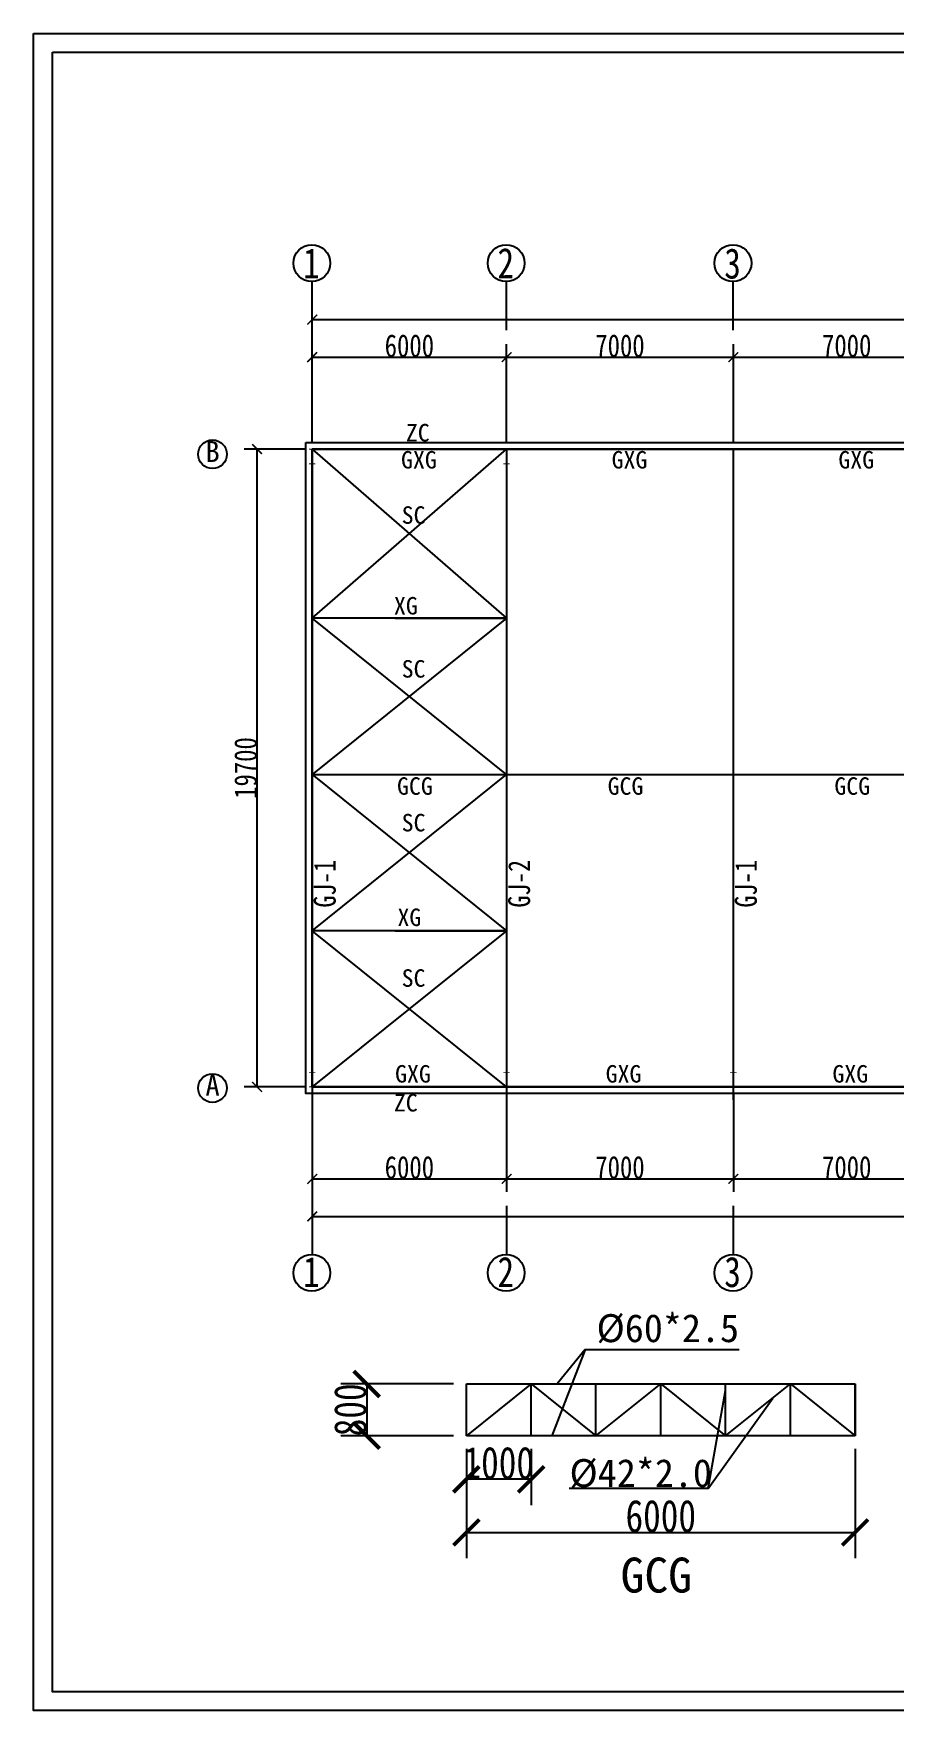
# Model space of a CAD drawing. Header units: millimetres. Extents: x 92079 to 624077, y -488988 to -181668.
# Drawn here: x 147865 to 174439, y -311212 to -259415 of the extents above; entities that cross this region are included whole.
import ezdxf

# ---------------------------------------------------------------- set-up
doc = ezdxf.new("R2010")
doc.units = ezdxf.units.MM
doc.header["$PDMODE"] = 1
doc.layers.add('PUB_TEXT', color=7, linetype='Continuous')
doc.layers.add('粗线', color=7, linetype='Continuous')
doc.styles.add('H1', font='')
doc.styles.add('STYLE1', font='', dxfattribs={"width": 0.8})
doc.styles.add('仿宋', font='', dxfattribs={"width": 0.8})
doc.styles.get('H1').set_extended_font_data('SimSun')
doc.styles.get('STYLE1').set_extended_font_data('SimSun')
doc.styles.get('仿宋').set_extended_font_data('FangSong_GB2312')
doc.dimstyles.new('副本 ISO-25', dxfattribs={"dimtxt": 250, "dimasz": 400, "dimexe": 400, "dimexo": 200, "dimgap": 0.3, "dimtad": 1, "dimtoh": 1, "dimdec": 0, "dimtxsty": '仿宋', "dimblk": 'ARCHTICK', "dimcen": 25, "dimaunit": 1, "dimadec": 3, "dimazin": 0, "dimtfac": 1, "dimtdec": 0, "dimtmove": 0, "dimatfit": 3, "dimldrblk": 'ARCHTICK', "dimfxl": 1, "dimarcsym": 0})

# ---------------------------------------------------------------- blocks, each defined once
blk = doc.blocks.new('_ArchTick')
at = {"color": 0, "linetype": 'ByBlock', "const_width": 0.15}
blk.add_lwpolyline([(-0.5, -0.5), (0.5, 0.5)], dxfattribs=at)
blk = doc.blocks.new('*D56')
at = {"layer": 'Defpoints', "color": 0}
for p in [(156466, -291951), (162466, -291951), (162466, -294791)]:
    blk.add_point(p, dxfattribs=at)
at = {"layer": '粗线', "color": 0, "lineweight": -2}
for p, q in [((156466, -292151), (156466, -295191)), ((162466, -292151), (162466, -295191)), ((156466, -294791), (162466, -294791))]:
    blk.add_line(p, q, dxfattribs=at)
at = {"layer": '粗线', "color": 0, "lineweight": -2, "xscale": 300, "yscale": 300, "zscale": 300, "rotation": 180}
blk.add_blockref('_ArchTick', (156466, -294791), dxfattribs=at)
at = {"layer": '粗线', "color": 0, "lineweight": -2, "xscale": 300, "yscale": 300, "zscale": 300}
blk.add_blockref('_ArchTick', (162466, -294791), dxfattribs=at)
at = {"layer": '粗线', "color": 0, "insert": (159466, -294441), "char_height": 700, "attachment_point": 5, "style": '仿宋'}
blk.add_mtext('6000', dxfattribs=at)
blk = doc.blocks.new('*D57')
at = {"layer": 'Defpoints', "color": 0}
for p in [(162466, -291951), (169466, -291951), (169466, -294791)]:
    blk.add_point(p, dxfattribs=at)
at = {"layer": '粗线', "color": 0, "lineweight": -2}
for p, q in [((162466, -292151), (162466, -295191)), ((169466, -292151), (169466, -295191)), ((162466, -294791), (169466, -294791))]:
    blk.add_line(p, q, dxfattribs=at)
at = {"layer": '粗线', "color": 0, "lineweight": -2, "xscale": 300, "yscale": 300, "zscale": 300, "rotation": 180}
blk.add_blockref('_ArchTick', (162466, -294791), dxfattribs=at)
at = {"layer": '粗线', "color": 0, "lineweight": -2, "xscale": 300, "yscale": 300, "zscale": 300}
blk.add_blockref('_ArchTick', (169466, -294791), dxfattribs=at)
at = {"layer": '粗线', "color": 0, "insert": (165966, -294441), "char_height": 700, "attachment_point": 5, "style": '仿宋'}
blk.add_mtext('7000', dxfattribs=at)
blk = doc.blocks.new('*D58')
at = {"layer": 'Defpoints', "color": 0}
for p in [(169466, -291951), (176466, -291951), (176466, -294791)]:
    blk.add_point(p, dxfattribs=at)
at = {"layer": '粗线', "color": 0, "lineweight": -2}
for p, q in [((169466, -292151), (169466, -295191)), ((176466, -292151), (176466, -295191)), ((169466, -294791), (176466, -294791))]:
    blk.add_line(p, q, dxfattribs=at)
at = {"layer": '粗线', "color": 0, "lineweight": -2, "xscale": 300, "yscale": 300, "zscale": 300, "rotation": 180}
blk.add_blockref('_ArchTick', (169466, -294791), dxfattribs=at)
at = {"layer": '粗线', "color": 0, "lineweight": -2, "xscale": 300, "yscale": 300, "zscale": 300}
blk.add_blockref('_ArchTick', (176466, -294791), dxfattribs=at)
at = {"layer": '粗线', "color": 0, "insert": (172966, -294441), "char_height": 700, "attachment_point": 5, "style": '仿宋'}
blk.add_mtext('7000', dxfattribs=at)
blk = doc.blocks.new('*D76')
at = {"layer": 'Defpoints', "color": 0}
for p in [(156466, -291951), (292966, -291951), (292966, -295953)]:
    blk.add_point(p, dxfattribs=at)
at = {"layer": '粗线', "color": 0, "lineweight": -2}
for p, q in [((156466, -292151), (156466, -296353)), ((292966, -292151), (292966, -296353)), ((156466, -295953), (292966, -295953))]:
    blk.add_line(p, q, dxfattribs=at)
at = {"layer": '粗线', "color": 0, "lineweight": -2, "xscale": 300, "yscale": 300, "zscale": 300, "rotation": 180}
blk.add_blockref('_ArchTick', (156466, -295953), dxfattribs=at)
at = {"layer": '粗线', "color": 0, "lineweight": -2, "xscale": 300, "yscale": 300, "zscale": 300}
blk.add_blockref('_ArchTick', (292966, -295953), dxfattribs=at)
at = {"layer": '粗线', "color": 0, "insert": (224716, -295602), "char_height": 700, "attachment_point": 5, "style": '仿宋'}
blk.add_mtext('136500', dxfattribs=at)
blk = doc.blocks.new('*D77')
at = {"layer": 'Defpoints', "color": 0}
for p in [(162466, -269411), (156466, -272251), (162466, -272251)]:
    blk.add_point(p, dxfattribs=at)
at = {"layer": '粗线', "color": 0, "lineweight": -2}
for p, q in [((156466, -272051), (156466, -269011)), ((162466, -272051), (162466, -269011)), ((156466, -269411), (162466, -269411))]:
    blk.add_line(p, q, dxfattribs=at)
at = {"layer": '粗线', "color": 0, "lineweight": -2, "xscale": 300, "yscale": 300, "zscale": 300, "rotation": 180}
blk.add_blockref('_ArchTick', (156466, -269411), dxfattribs=at)
at = {"layer": '粗线', "color": 0, "lineweight": -2, "xscale": 300, "yscale": 300, "zscale": 300}
blk.add_blockref('_ArchTick', (162466, -269411), dxfattribs=at)
at = {"layer": '粗线', "color": 0, "insert": (159466, -269061), "char_height": 700, "attachment_point": 5, "style": '仿宋'}
blk.add_mtext('6000', dxfattribs=at)
blk = doc.blocks.new('*D78')
at = {"layer": 'Defpoints', "color": 0}
for p in [(169466, -269411), (162466, -272251), (169466, -272251)]:
    blk.add_point(p, dxfattribs=at)
at = {"layer": '粗线', "color": 0, "lineweight": -2}
for p, q in [((162466, -272051), (162466, -269011)), ((169466, -272051), (169466, -269011)), ((162466, -269411), (169466, -269411))]:
    blk.add_line(p, q, dxfattribs=at)
at = {"layer": '粗线', "color": 0, "lineweight": -2, "xscale": 300, "yscale": 300, "zscale": 300, "rotation": 180}
blk.add_blockref('_ArchTick', (162466, -269411), dxfattribs=at)
at = {"layer": '粗线', "color": 0, "lineweight": -2, "xscale": 300, "yscale": 300, "zscale": 300}
blk.add_blockref('_ArchTick', (169466, -269411), dxfattribs=at)
at = {"layer": '粗线', "color": 0, "insert": (165966, -269061), "char_height": 700, "attachment_point": 5, "style": '仿宋'}
blk.add_mtext('7000', dxfattribs=at)
blk = doc.blocks.new('*D79')
at = {"layer": 'Defpoints', "color": 0}
for p in [(176466, -269411), (169466, -272251), (176466, -272251)]:
    blk.add_point(p, dxfattribs=at)
at = {"layer": '粗线', "color": 0, "lineweight": -2}
for p, q in [((169466, -272051), (169466, -269011)), ((176466, -272051), (176466, -269011)), ((169466, -269411), (176466, -269411))]:
    blk.add_line(p, q, dxfattribs=at)
at = {"layer": '粗线', "color": 0, "lineweight": -2, "xscale": 300, "yscale": 300, "zscale": 300, "rotation": 180}
blk.add_blockref('_ArchTick', (169466, -269411), dxfattribs=at)
at = {"layer": '粗线', "color": 0, "lineweight": -2, "xscale": 300, "yscale": 300, "zscale": 300}
blk.add_blockref('_ArchTick', (176466, -269411), dxfattribs=at)
at = {"layer": '粗线', "color": 0, "insert": (172966, -269061), "char_height": 700, "attachment_point": 5, "style": '仿宋'}
blk.add_mtext('7000', dxfattribs=at)
blk = doc.blocks.new('*D97')
at = {"layer": 'Defpoints', "color": 0}
for p in [(292966, -268250), (156466, -272251), (292966, -272251)]:
    blk.add_point(p, dxfattribs=at)
at = {"layer": '粗线', "color": 0, "lineweight": -2}
for p, q in [((156466, -272051), (156466, -267850)), ((156466, -268250), (292966, -268250)), ((292966, -272051), (292966, -267850))]:
    blk.add_line(p, q, dxfattribs=at)
at = {"layer": '粗线', "color": 0, "lineweight": -2, "xscale": 300, "yscale": 300, "zscale": 300, "rotation": 180}
blk.add_blockref('_ArchTick', (156466, -268250), dxfattribs=at)
at = {"layer": '粗线', "color": 0, "lineweight": -2, "xscale": 300, "yscale": 300, "zscale": 300}
blk.add_blockref('_ArchTick', (292966, -268250), dxfattribs=at)
at = {"layer": '粗线', "color": 0, "insert": (224716, -267899), "char_height": 700, "attachment_point": 5, "style": '仿宋'}
blk.add_mtext('136500', dxfattribs=at)
blk = doc.blocks.new('*D54')
at = {"layer": 'Defpoints', "color": 0}
for p in [(154765, -272251), (156466, -272251), (156466, -291951)]:
    blk.add_point(p, dxfattribs=at)
at = {"layer": '粗线', "color": 0, "lineweight": -2}
for p, q in [((156266, -272251), (154365, -272251)), ((154765, -291951), (154765, -272251)), ((156266, -291951), (154365, -291951))]:
    blk.add_line(p, q, dxfattribs=at)
at = {"layer": '粗线', "color": 0, "lineweight": -2, "xscale": 300, "yscale": 300, "zscale": 300}
for p, rotation in [((154765, -272251), 90), ((154765, -291951), 270)]:
    blk.add_blockref('_ArchTick', p, dxfattribs=dict(at, rotation=rotation))
at = {"layer": '粗线', "color": 0, "insert": (154415, -282101), "char_height": 700, "attachment_point": 5, "rotation": 90, "style": '仿宋'}
blk.add_mtext('19700', dxfattribs=at)
blk = doc.blocks.new('*D6')
at = {"layer": 'Defpoints', "color": 0}
for p in [(-60971, 105085), (-54971, 105085), (-54971, 103592)]:
    blk.add_point(p, dxfattribs=at)
at = {"layer": '粗线', "color": 0, "lineweight": -2}
for p, q in [((-60971, 104885), (-60971, 103192)), ((-54971, 104885), (-54971, 103192)), ((-60971, 103592), (-54971, 103592))]:
    blk.add_line(p, q, dxfattribs=at)
at = {"layer": '粗线', "color": 0, "lineweight": -2, "xscale": 400, "yscale": 400, "zscale": 400, "rotation": 180}
blk.add_blockref('_ArchTick', (-60971, 103592), dxfattribs=at)
at = {"layer": '粗线', "color": 0, "lineweight": -2, "xscale": 400, "yscale": 400, "zscale": 400}
blk.add_blockref('_ArchTick', (-54971, 103592), dxfattribs=at)
at = {"layer": '粗线', "color": 0, "insert": (-57971, 103842), "char_height": 500, "attachment_point": 5, "style": '仿宋'}
blk.add_mtext('6000', dxfattribs=at)
blk = doc.blocks.new('*D7')
at = {"layer": 'Defpoints', "color": 0}
for p in [(-60971, 105885), (-62510, 105085), (-60971, 105085)]:
    blk.add_point(p, dxfattribs=at)
at = {"layer": '粗线', "color": 0, "lineweight": -2}
for p, q in [((-61171, 105885), (-62910, 105885)), ((-62510, 105885), (-62510, 105085)), ((-61171, 105085), (-62910, 105085))]:
    blk.add_line(p, q, dxfattribs=at)
at = {"layer": '粗线', "color": 0, "lineweight": -2, "xscale": 400, "yscale": 400, "zscale": 400}
for p, rotation in [((-62510, 105885), 90), ((-62510, 105085), 270)]:
    blk.add_blockref('_ArchTick', p, dxfattribs=dict(at, rotation=rotation))
at = {"layer": '粗线', "color": 0, "insert": (-62761, 105485), "char_height": 500, "attachment_point": 5, "rotation": 90, "style": '仿宋'}
blk.add_mtext('800', dxfattribs=at)
blk = doc.blocks.new('*D8')
at = {"layer": 'Defpoints', "color": 0}
for p in [(-60971, 105035), (-59971, 105085), (-60971, 104412)]:
    blk.add_point(p, dxfattribs=at)
at = {"layer": '粗线', "color": 0, "lineweight": -2}
for p, q in [((-60971, 104835), (-60971, 104012)), ((-59971, 104885), (-59971, 104012)), ((-59971, 104412), (-60971, 104412))]:
    blk.add_line(p, q, dxfattribs=at)
at = {"layer": '粗线', "color": 0, "lineweight": -2, "xscale": 400, "yscale": 400, "zscale": 400, "rotation": 180}
blk.add_blockref('_ArchTick', (-60971, 104412), dxfattribs=at)
at = {"layer": '粗线', "color": 0, "lineweight": -2, "xscale": 400, "yscale": 400, "zscale": 400}
blk.add_blockref('_ArchTick', (-59971, 104412), dxfattribs=at)
at = {"layer": '粗线', "color": 0, "insert": (-60471, 104662), "char_height": 500, "attachment_point": 5, "style": '仿宋'}
blk.add_mtext('1000', dxfattribs=at)
blk = doc.blocks.new('A$C02053F8F')
for p, q in [((3871.6, 3869.2), (3439.9, 3338.3)), ((3871.6, 3869.2), (6250.5, 3869.2)), ((5769.7, 1722.6), (6039.9, 3239.3)), ((5769.7, 1722.6), (6766.9, 3120)), ((5769.7, 1722.6), (3627.7, 1722.6))]:
    blk.add_line(p, q)
at = {"layer": '粗线', "color": 7}
for p, q in [((3871.6, 3869.2), (3359.7, 2538.4)), ((2039.9, 2538.4), (2039.9, 3338.4)), ((2039.9, 3338.4), (8039.9, 3338.4)), ((3039.9, 3338.4), (2039.9, 2538.4)), ((3039.9, 2538.4), (3039.9, 3338.4)), ((3039.9, 3338.4), (4039.9, 2538.4)), ((4039.9, 2538.4), (4039.9, 3338.4)), ((4039.9, 2538.4), (5039.9, 3338.4)), ((5039.9, 2538.4), (5039.9, 3338.4)), ((5039.9, 3338.4), (6039.9, 2538.4)), ((6039.9, 2538.4), (6039.9, 3338.4)), ((6039.9, 2538.4), (7039.9, 3338.4)), ((7039.9, 2538.4), (7039.9, 3338.4)), ((7039.9, 3338.4), (8039.9, 2538.4)), ((8039.9, 3338.4), (8039.9, 2538.4)), ((8039.9, 2538.4), (8039.9, 3338.4)), ((8039.9, 2538.4), (2039.9, 2538.4))]:
    blk.add_line(p, q, dxfattribs=at)
at = {"layer": 'PUB_TEXT', "style": 'H1'}
for s, p in [('%%C60*2.5', (4048.2, 3984.7)), ('%%C42*2.0', (3630.5, 1746.4))]:
    blk.add_text(s, height=432, dxfattribs=at).set_placement(p)
at = {"layer": '粗线', "style": 'STYLE1'}
blk.add_text('GCG', height=540, dxfattribs=at).set_placement((4419.4, 117.1))
at = {"layer": '粗线', "color": 7}
dim = blk.add_linear_dim(base=(500.3, 2538.4), p1=(2039.9, 3338.4), p2=(2039.9, 2538.4), angle=90, dimstyle='副本 ISO-25', dxfattribs=at)
dim.commit()
dim.dimension.update_dxf_attribs({"geometry": '*D7', "text_midpoint": (500.3, 2938.4), "dimtype": 128, "insert": (63010.7, -102546.2)})
dim = blk.add_linear_dim(base=(2039.9, 1865.5), p1=(3039.9, 2538.4), p2=(2039.9, 2488.4), dimstyle='副本 ISO-25', dxfattribs=at)
dim.commit()
dim.dimension.update_dxf_attribs({"geometry": '*D8', "text_midpoint": (2539.9, 1865.5), "dimtype": 128, "insert": (63010.7, -102546.2)})
dim = blk.add_linear_dim(base=(8039.9, 1045.5), p1=(2039.9, 2538.4), p2=(8039.9, 2538.4), dimstyle='副本 ISO-25', dxfattribs=at)
dim.commit()
dim.dimension.update_dxf_attribs({"geometry": '*D6', "text_midpoint": (5039.9, 1295.8), "insert": (63010.7, -102546.2)})

msp = doc.modelspace()

# ---------------------------------------------------------------- linework, layer by layer
at = {"layer": '粗线', "color": 7}
for p, q in [((156465.553, -268574.554), (156465.553, -267076.304)), ((162465.553, -268574.554), (162465.553, -267076.304)), ((169465.553, -268574.554), (169465.553, -267076.304)), ((156465.553, -272251.285), (156465.553, -292351.285)), ((292965.553, -272251.285), (156465.553, -272251.285)), ((156465.553, -272251.285), (292965.553, -272251.285)), ((162465.553, -277476.285), (156465.553, -277476.285)), ((159025.247, -277476.285), (162465.553, -277476.285)), ((156465.553, -282301.285), (292965.553, -282301.285)), ((162465.553, -287126.285), (156465.553, -287126.285)), ((159025.247, -287126.285), (162465.553, -287126.285)), ((156465.553, -291951.285), (292965.553, -291951.285)), ((292965.553, -291951.285), (156465.553, -291951.285)), ((156465.553, -295628.017), (156465.553, -297126.267)), ((162465.553, -295628.017), (162465.553, -297126.267)), ((169465.553, -295628.017), (169465.553, -297126.267))]:
    msp.add_line(p, q, dxfattribs=at)
at = {"layer": '粗线', "color": 1}
for p, q in [((156465.553, -291951.285), (156465.553, -272251.285)), ((162465.553, -272251.285), (162465.553, -292351.285)), ((169465.553, -272251.285), (169465.553, -292351.285))]:
    msp.add_line(p, q, dxfattribs=at)
at = {"layer": '粗线', "color": 7}
for points in [[(147865.306, -259415.023), (304291.322, -259415.023), (304291.322, -311211.507), (147865.306, -311211.507)], [(148445.671, -259995.388), (303710.957, -259995.388), (303710.957, -310631.142), (148445.671, -310631.142)], [(156265.553, -272051.285), (293165.553, -272051.285), (293165.553, -292151.285), (156265.553, -292151.285)]]:
    msp.add_lwpolyline(points, close=True, dxfattribs=at)
at = {"layer": '粗线', "color": 6, "const_width": 30}
for points in [[(156364.8, -272251.285), (156564.8, -272251.285), (156464.8, -272251.285), (156464.8, -272701.285), (156564.8, -272701.285), (156364.8, -272701.285)], [(162364.8, -272251.285), (162564.8, -272251.285), (162464.8, -272251.285), (162464.8, -272701.285), (162564.8, -272701.285), (162364.8, -272701.285)], [(156364.8, -291501.285), (156564.8, -291501.285), (156464.8, -291501.285), (156464.8, -291951.285), (156564.8, -291951.285), (156364.8, -291951.285)], [(162364.8, -291501.285), (162564.8, -291501.285), (162464.8, -291501.285), (162464.8, -291951.285), (162564.8, -291951.285), (162364.8, -291951.285)], [(169364.8, -291501.285), (169564.8, -291501.285), (169464.8, -291501.285), (169464.8, -291951.285), (169564.8, -291951.285), (169364.8, -291951.285)]]:
    msp.add_lwpolyline(points, dxfattribs=at)
at = {"layer": '粗线', "color": 7}
msp.add_lwpolyline([(156464.8, -272251.285), (162465.553, -277476.285), (156465.553, -282301.285), (162465.553, -287126.285), (156464.8, -291951.285), (162464.8, -291951.285), (156465.553, -287126.285), (162465.553, -282301.285), (156465.553, -277476.285), (162464.8, -272251.285)], dxfattribs=at)
for centre, radius in [((156453.91, -266506.821), 569.602), ((162453.91, -266506.821), 569.602), ((169453.91, -266506.821), 569.602), ((153387.684, -272411.144), 442.29), ((153387.684, -291987.712), 442.29), ((156453.91, -297695.75), 569.602), ((162453.91, -297695.75), 569.602), ((169453.91, -297695.75), 569.602)]:
    msp.add_circle(centre, radius, dxfattribs=at)

# ---------------------------------------------------------------- block references
at = {"layer": '粗线', "color": 7, "xscale": 2, "yscale": 2, "zscale": 2}
msp.add_blockref('A$C02053F8F', (157146.3, -307803.647), dxfattribs=at)

# ---------------------------------------------------------------- texts
at = {"layer": 'PUB_TEXT', "style": 'H1'}
for s, p in [('B', (153170.476, -272649.485)), ('A', (153170.476, -292226.053))]:
    msp.add_text(s, height=648, dxfattribs=at).set_placement(p)
at = {"layer": '粗线', "color": 7, "style": 'STYLE1', "width": 0.8}
for s, p in [('1', (156187.305, -266979.044)), ('2', (162187.305, -266973.812)), ('3', (169187.305, -266984.275)), ('1', (156187.305, -298133.782)), ('2', (162187.305, -298133.782)), ('3', (169187.305, -298133.782))]:
    msp.add_text(s, height=936.411, dxfattribs=at).set_placement(p)
at = {"layer": '粗线', "style": 'STYLE1'}
for s, p in [('ZC', (159358.565, -272013.57)), ('GXG', (159209.356, -272850.805)), ('GXG', (165709.356, -272850.805)), ('GXG', (172709.356, -272850.805)), ('SC', (159228.158, -274558.553)), ('XG', (158989.988, -277359.872)), ('SC', (159228.158, -279308.553)), ('GCG', (159085.825, -282928.73)), ('GCG', (165585.825, -282928.73)), ('GCG', (172585.825, -282928.73)), ('SC', (159228.158, -284058.553)), ('XG', (159098.797, -286983.374)), ('SC', (159228.158, -288858.553)), ('GXG', (159025.213, -291817.584)), ('GXG', (165525.213, -291817.584)), ('GXG', (172525.213, -291817.584)), ('ZC', (158987.316, -292710.49))]:
    msp.add_text(s, height=540, dxfattribs=at).set_placement(p)
at = {"layer": '粗线', "color": 7, "style": 'STYLE1', "width": 0.8}
for s, p in [('GJ-1', (157190.407, -286411.352)), ('GJ-2', (163190.407, -286411.352)), ('GJ-1', (170190.407, -286411.352))]:
    msp.add_text(s, height=674.5551, rotation=90, dxfattribs=at).set_placement(p)

# ---------------------------------------------------------------- dimensions: what is measured, and where the dimension line sits
at = {"layer": '粗线', "color": 7}
for p1, p2, distance, picture, middle in [((156465.553, -272251.285), (292965.553, -272251.285), 4001.51, '*D97', (224715.553, -267899.475)), ((156465.553, -291951.285), (156465.553, -272251.285), 1700.553, '*D54', (154414.7, -282101.285)), ((156465.553, -291951.285), (292965.553, -291951.285), -4001.51, '*D76', (224715.553, -295602.496))]:
    dim = msp.add_aligned_dim(p1=p1, p2=p2, distance=distance, dimstyle='副本 ISO-25', override={"dimtxt": 700, "dimasz": 300}, dxfattribs=at)
    dim.commit()
    dim.dimension.update_dxf_attribs({"geometry": picture, "text_midpoint": middle})
for base, p1, p2, picture, middle in [((162465.553, -269411.178), (156465.553, -272251.285), (162465.553, -272251.285), '*D77', (159465.553, -269060.878)), ((169465.553, -269411.178), (162465.553, -272251.285), (169465.553, -272251.285), '*D78', (165965.553, -269060.878)), ((176465.553, -269411.178), (169465.553, -272251.285), (176465.553, -272251.285), '*D79', (172965.553, -269060.878)), ((162465.553, -294791.393), (156465.553, -291951.285), (162465.553, -291951.285), '*D56', (159465.553, -294441.093)), ((169465.553, -294791.393), (162465.553, -291951.285), (169465.553, -291951.285), '*D57', (165965.553, -294441.093)), ((176465.553, -294791.393), (169465.553, -291951.285), (176465.553, -291951.285), '*D58', (172965.553, -294441.093))]:
    dim = msp.add_linear_dim(base=base, p1=p1, p2=p2, dimstyle='副本 ISO-25', override={"dimtxt": 700, "dimasz": 300}, dxfattribs=at)
    dim.commit()
    dim.dimension.update_dxf_attribs({"geometry": picture, "text_midpoint": middle})

doc.saveas('drawing.dxf')
